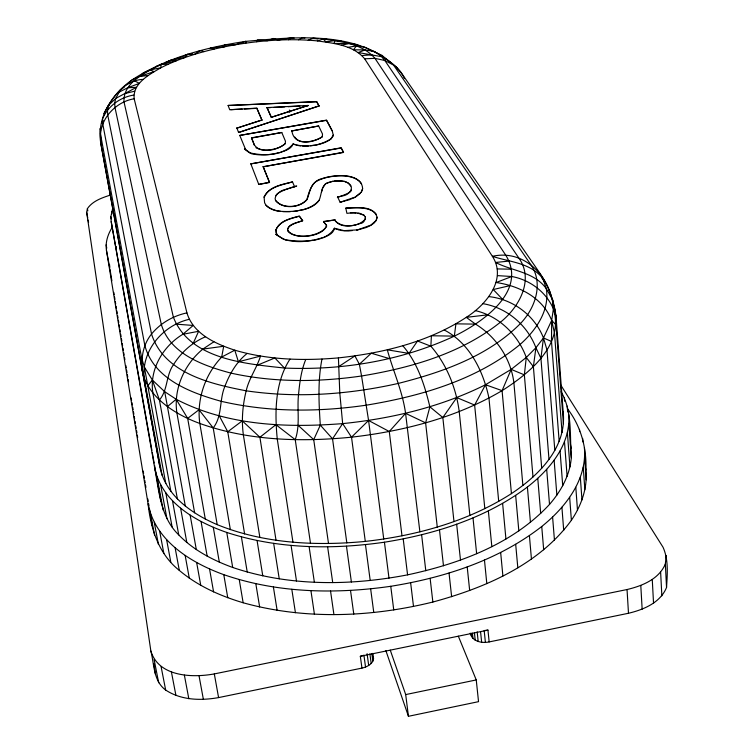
<?xml version="1.0" encoding="UTF-8"?>
<svg xmlns="http://www.w3.org/2000/svg" width="754" height="754" viewBox="0 0 754 754"><rect width="100%" height="100%" fill="white"/><g stroke="black" fill="none" stroke-linecap="round" stroke-linejoin="round"><path stroke-width="1.13" d="M365.294 541.41C315.615 546.16 263.909 543.587 217.209 524.643C192.006 513.879 165.644 495.632 159.886 467.028L100.847 143.637C96.371 118.029 111.762 94.08 132.11 79.886C166.003 57.785 206.106 47.351 245.738 41.366C296.727 36.918 362.674 29.368 400.647 71.884L539.053 271.987C548.196 285.446 554.181 300.62 556.056 316.831L563.426 415.058C565.387 449.327 537.762 476.066 511.429 493.616C467.753 521.627 416.481 535.66 365.294 541.41L351.524 437.179L342.655 423.616L339.781 392.909L338.423 357.886C383.032 353.089 428.319 342.156 466.283 317.349C485.623 305.21 507.414 279.593 492.4 256.322L364.653 58.803C353.334 45.117 333.815 43.336 317.377 40.904C289.96 38.275 262.269 40.282 235.154 44.797C209.546 49.378 183.995 56.013 160.715 67.86C149.377 74.514 132.525 83.298 134.174 98.783L186.926 312.882C193.241 333.918 215.587 343.871 234.786 350.176C268.32 360.035 303.815 360.912 338.423 357.886M563.445 423.701L556.018 324.861L556.056 316.831L552.569 299.706L546.273 288.603L542.993 278.763C530.844 262.75 509.949 262.147 492.4 256.322C522.513 249.48 547.347 273.382 552.512 301.449M162.129 475.35L144.203 378.263C141.281 350.535 162.911 325.294 189.292 319.291M559.166 441.448L551.494 341.43L551.674 320.45L553.398 308.914L552.569 299.706M469.883 515.434L459.224 411.552C456.038 387.735 446.688 364.427 430.864 346.19L431.411 335.756L454.342 336.133C481.797 322.797 527.838 291.421 505.943 255.474L374.955 58.341C362.363 43.609 341.232 41.611 323.249 38.944L317.377 40.904M365.464 219.028C365.077 212.072 367.01 223.08 360.082 223.552C352.259 226.162 341.138 228.311 335.313 220.875L335.087 219.923L323.475 221.488L326.576 225.455L323.475 221.488M326.548 225.229C324.013 236.945 295.031 240.092 287.896 231.214C286.482 223.674 297.981 222.732 302.637 220.611C298.113 222.581 289.79 224.051 287.642 228.82M291.855 130.715C293.843 146.436 313.41 143.1 322.326 136.747L322.495 133.986L318.659 125.984L291.883 130.923L318.659 125.984M254.4 144.975C260.761 154.41 278.028 150.093 285.285 143.599L285.446 141.168L281.779 132.497L251.506 137.841L254.428 145.183L251.506 137.841M470.213 633.181C472.051 641.503 481.938 643.492 489.158 641.927L628.487 613.266C643.558 609.675 660.231 602.832 666.536 587.498C667.365 574.143 668.647 559.741 663.058 547.263L560.872 385.237M666.536 587.498L665.358 563.992L666.159 555.472M230.347 529.619L213.203 427.942C222.581 415.859 219.122 400.101 224.815 386.548C229.593 373.975 236.464 361.977 247.095 353.466M532.993 476.99L524.36 374.861L526.273 357.471C518.111 334.851 498.969 316.039 475.265 310.591M548.997 459.403L540.929 358.273L543.464 337.952L551.674 320.45C542.805 297.66 519.195 285.766 496.141 282.524L511.815 276.511C532.71 280.337 551.004 295.917 556.056 316.831M111.79 228.047C107.747 234.664 105.268 242.477 106.437 250.271L148.076 503.804C150.687 528.742 158.849 554.313 179.292 570.373C197.708 585.99 220.177 595.896 243.146 602.766C304.918 619.929 370.987 617.3 432.862 602.031C484.794 587.931 538.714 565.057 571.381 520.279C581.306 505.604 587.668 487.942 585.952 470.044C586.659 448.027 581.07 426.236 567.432 408.696M541.711 468.281L533.38 366.632L535.915 347.764L543.464 337.952C534.699 315.351 512.814 299.121 488.799 296.605M148.076 503.804C155.051 540.835 190.951 562.757 223.778 574.652C277.208 593.115 335.219 594.284 390.751 586.292C444.464 577.658 498.347 560.279 541.74 526.499C565.349 507.527 587.243 479.789 584.388 447.763M561.146 391.778C572.569 411.599 569.647 435.699 571.315 457.669C569.92 475.293 560.91 491.269 549.515 504.407C512.654 544.152 459.431 563.719 407.575 574.859C349.903 585.933 288.801 586.461 232.703 567.47C212.864 560.241 193.571 550.213 178.745 534.906C160.611 517.489 158.981 491.231 154.711 468.027L111.196 221.619L110.857 216.634L112.657 208.481M154.711 468.027C161.818 502.475 196.097 521.796 226.756 532.437C277.425 548.997 332.043 549.732 384.436 542.211C435.096 534.086 485.925 518.139 527.395 487.037C549.591 469.789 570.919 444.596 568.733 414.709M182.515 56.475L165.984 62.309L171.12 60.122L176.238 60.782L161.328 64.26L160.715 67.86L150.093 69.886L143.364 72.818L141.856 74.288M321.967 359.074C317.707 380.808 318.829 403.164 320.318 425.133L313.721 439.648L328.508 543.54M553.398 308.914C564.595 345.275 528.912 373.541 502.079 390.647C456.377 417.641 403.908 431.128 351.524 437.179C300.818 442.174 248.226 440.751 199.81 423.456C171.903 413.324 138.736 391.854 141.62 357.962L100.423 133.665L100.235 128.472L100.612 130.527M217.209 524.643L199.81 423.456C196.521 399.479 205.022 374.521 221.685 357.066L223.693 346.256L202.826 349.111C184.381 364.323 173.401 388.772 176.86 412.73L194.626 512.814M373.324 656.583C374.7 663.096 367.321 666.998 361.958 668.101L218.585 697.591C200.8 700.768 181.196 700.325 165.663 690.051C153.326 681.022 154.316 664.378 150.857 651.004L86.682 212.355L87.398 208.651C92.525 201.073 101.705 197.916 110.027 195.182M177.388 498.922L159.424 400.006C168.057 389.884 165.767 375.464 173.495 364.653C181.177 352.391 192.147 342.41 205.531 336.755M168.123 64.241L161.328 64.26C146.596 72.205 122.987 81.8 123.986 101.894L173.354 317.095C189.81 359.526 245.578 363.758 284.428 368.046C342.439 370.506 401.543 360.742 454.342 336.133L455.916 323.852L475.52 324.116C496.207 336.736 510.958 358.753 513.908 382.891L522.88 485.463M310.488 543.295L295.229 439.657C300.394 425.105 296.887 409.799 298.509 394.794C299.658 382.815 301.129 370.695 305.756 359.479M107.2 108.878L107.737 106.587L109.33 104.881M101.432 143.769C96.154 122.855 113.826 102.035 134.174 98.783M302.552 209.932C308.81 208.358 315.342 205.87 319.093 200.291C321.722 194.636 320.912 185.578 327.632 182.741C334.192 180.508 342.193 179.358 348.395 183.156C355.285 187.821 349.027 195.163 342.495 195.917C326.529 199.951 352.957 193.957 351.402 189.556M325.313 183.967L322.58 188.18L321.562 191.95M144.203 378.263C140.187 362.985 141.356 346.67 151.545 334.003C160.555 323.08 173.128 315.841 186.926 312.882M437.273 527.084L425.614 422.853L429.874 406.821C424.653 385.162 417.631 362.844 402.777 345.718M287.613 230.149C294.654 240.63 320.638 236.351 326.652 226.313M376.218 220.187L377.123 217.227L376.246 220.413L374.05 223.09L370.817 225.38L366.519 227.425L356.802 230.149L370.789 225.154L376.246 220.413M289.988 359.111C274.899 382.325 274.682 412.136 277.236 438.856L292.948 542.192M341.647 41.3L335.021 40.499L334.022 43.449L348.923 43.515L356.614 44.533L360.544 46.569M361.571 183.853C356.501 176.257 344.446 175.173 335.502 176.068C329.602 176.7 323.664 177.821 318.282 180.423C310.365 183.514 309.885 192.779 307.001 199.603C299.951 208.132 282.279 209.527 275.521 200.375C282.599 209.207 299.904 207.897 306.963 199.386C309.253 190.809 312.156 180.847 321.967 178.632C328.113 176.54 334.616 175.701 341.091 175.616C349.611 175.512 362.288 178.132 362.627 188.764L361.213 192.421L362.627 188.764M313.014 240.092C303.636 242.185 292.646 242.373 283.146 239.037C264.833 226.841 285.86 241.808 287.462 240.14C302.175 241.789 325.785 242.911 334.437 228.236L344.06 230.649L356.774 229.923M323.098 237.708C327.641 235.955 333.504 233.599 334.437 228.236M259.866 537.47L243.363 434.879C241.346 420.138 242.637 405.209 246.19 390.808C248.98 378.376 256.775 368.131 260.498 356.077L238.415 361.788L234.786 350.176L221.685 357.066M275.936 195.654C277.001 189.885 317.076 180.442 282.957 190.206C278.499 191.893 273.636 196.606 275.549 200.592M256.699 41.762L257.425 39.896L267.434 40.744L273.325 38.473L278.038 40.066L291.817 37.7L294.126 38.086M278.377 152.751C270.498 154.985 261.101 155.663 252.713 153.995C249.725 154.184 237.35 143.147 250.121 152.883C264.023 156.201 283.438 155.805 293.127 143.948C305.493 148.057 319.988 145.824 330.893 138.859C335.012 132.327 333.796 135.569 330.912 139.066C326.454 142.393 320.987 144.042 315.596 145.145M275.945 229.791L276.35 233.118L275.945 229.791C279.583 220.668 290.752 218.387 299.329 216.04L302.637 220.611M275.973 230.017C279.621 220.894 290.78 218.613 299.357 216.266L302.665 220.837M511.429 493.616L502.079 390.647L511.184 369.385L526.273 357.471L535.915 347.764C527.414 325.115 506.763 307.575 482.786 303.645M193.231 343.315L198.613 331.298L182.807 334.305C162.911 346.284 149.207 369.498 152.883 393.051L170.866 491.363M292.514 181.893C282.816 184.834 268.924 186.53 264.117 197.209C268.631 186.492 282.335 184.447 292.514 181.893L294.654 186.935M335.313 220.875C342.08 228.264 358.979 227.237 365.436 218.801M484.831 508.677L474.634 405.049L485.51 384.738L511.184 369.385L524.36 374.861M101.517 123.147L103.044 120.367M118.34 93.279L119.952 90.414L124.372 86.908M103.788 113.722C112.026 98.265 123.939 79.943 143.364 79.387M150.857 651.004C158.594 676.838 192.232 677.969 214.315 673.916L627.045 589.534C642.116 585.943 658.902 579.289 665.358 563.992M282.156 151.686C285.992 150.715 291.6 148.406 293.127 143.948M255.917 147.718C264.183 152.044 278.565 149.81 285.285 143.599M346.831 542.908L332.542 438.819L342.655 423.616C391.967 418.611 440.977 406.934 485.51 384.738L502.079 390.647M453.983 521.589L442.834 417.509L456.783 397.584L474.634 405.049M368.866 49.821L372.09 50.857L364.71 47.125L356.425 45.919L353.456 49.792L365.2 49.924L374.201 51.432C385.511 58.953 398.338 65.41 404.427 78.416M165.786 483.484L147.803 385.784L152.365 380.025L144.306 366.925L141.62 357.962M203.995 51.63L200.3 50.584L194.249 54.448L187.558 54.316L184.975 57.511L171.12 60.122M294.757 137.049C300.073 145.428 315.606 141.187 322.326 136.747M280.497 211.299C275.757 211.12 269.63 209.244 266.039 205.258C269.272 208.509 275.323 210.847 280.497 211.299C293.664 212.204 310.422 210.696 319.093 200.291M401.995 535.858L389.281 431.514L405.577 413.352C402.551 391.298 393.098 371.006 387.302 349.809L408.979 353.428L417.537 341.015L430.864 346.19M342.071 201.846L340.129 202.27L355.172 197.096L361.185 192.204M350.846 199.047L355.2 197.322L360.44 193.25M351.524 437.179L368.583 420.478L361.562 375.992L359.366 364.248L354.927 355.926L338.414 366.802M128.698 83.1L132.11 79.886L139.65 76.456L154.07 71.611L150.093 69.886M359.366 364.248L371.288 353.221L389.281 358.574M182.807 334.305L193.194 325.455L175.814 324.116M185.314 506.094L167.426 406.585L176.182 399.271C227.077 425.737 286.539 427.97 342.655 423.616M276.021 540.241L259.904 437.254L275.917 424.691L295.229 439.657M205.276 519.016L187.671 418.376L198.99 409.752L213.203 427.942M244.598 533.917L227.755 431.759L242.26 420.864L259.904 437.254M202.826 349.111L213.919 341.76M288.424 39.745L291.817 37.7M209.782 48.68L211.271 47.813L224.532 46.786L224.372 44.976L235.154 44.797L245.738 41.366L245.936 42.205M365.2 49.924L358.188 52.526L381.524 56.673L384.832 60.499L518.809 257.972C534.511 279.875 518.893 307.575 500.449 322.175C460.873 353.654 410.704 367.886 361.562 375.992C318.235 382.259 273.683 382.608 230.799 373.079C203.637 365.765 170.14 354.248 161.271 324.305L114.957 107.388L114.693 102.968L115.73 98.425L119.207 92.082L127.756 87.756L136.493 87.304L115.73 98.425L108.633 105.287L107.483 110.15L107.709 114.881L151.545 334.003C163.92 373.192 210.507 383.956 246.19 390.808C296.84 398.282 348.602 394.596 398.414 383.39C442.428 372.212 487.942 356.312 520.571 323.391C535.538 307.915 544.124 282.458 530.109 263.617L393.597 65.127L384.832 60.499L374.955 58.341L364.653 58.803M198.283 51.583L200.3 50.584M298.49 39.774L302.75 37.728L304.87 38.02M333.014 181.252L326.388 183.335M187.558 54.316L183.618 56.088L186.766 55.165M155.456 66.757L161.328 64.26M257.076 365.322L274.842 357.962L284.428 368.046M308.169 40.16L313.259 38.143L318.263 38.765L311.506 38.492M127.756 87.756L139.424 83.345L134.278 80.725M349.875 199.603L345.832 200.696M319.017 105.946L238.575 132.487L319.017 105.946L316.718 101.592L228.113 105.475L316.746 101.79L319.046 106.144M261.93 120.027L236.879 128.133L261.93 120.027L256.803 108.133L229.725 109.745L228.113 105.475M271.289 117.294L308.141 105.466L271.289 117.294L267.01 107.605L308.141 105.466M188.868 54.552L192.025 53.628M361.958 668.101L360.327 656.291L363.928 655.235L365.539 667.045M313.853 240.158L322.099 237.849M279.348 152.694L281.242 152.157M133.835 95.061C120.216 97.191 107.926 106.022 102.553 118.859L102.751 123.854L144.843 345.492C153.769 379.102 190.762 392.834 220.913 401.232C268.518 412.363 318.141 412.165 366.35 405.171C420.958 396.133 476.811 380.044 520.26 344.314C535.792 330.469 549.977 310.394 546.273 288.603C534.134 271.874 512.588 271.214 495.557 262.467L509.035 261.082M344.917 201.158L343.013 201.412M124.598 93.619L134.617 91.215M509.987 285.643L493.248 289.536L502.682 299.451M341.308 45.24L348.923 43.515M390.27 650.146L405.699 694.585L476.245 679.938L478.536 701.663L408.442 716.3L385.878 650.627M360.327 656.291L487.961 630.108L489.158 641.927M343.541 152.44L341.194 148.01L250.828 163.872L341.166 147.793L343.541 152.44L263.165 166.766L343.513 152.233M269.498 182.27L258.773 184.419L269.536 182.487L263.137 166.549M332.326 131.083L326.548 120.329L239.763 135.428L326.529 120.131L332.326 131.083L333.259 135.286M251.534 138.048L281.779 132.497M335.021 40.499L326.02 42.007L323.249 38.944M347.811 47.361L356.425 45.919M293.363 211.488L297.519 210.931M323.504 221.714L335.087 219.923M487.961 630.108L484.191 630.57L485.397 642.389M488.092 314.786L466.283 317.349L475.52 324.116M139.65 76.456L148.265 75.466M343.362 181.375L334.635 180.998M365.181 216.898L363.946 215.173L359.752 213.297L353.786 212.675L346.906 213.335L345.794 208.132C355.775 207.85 373.711 204.786 377.151 217.463M376.444 214.447C369.912 206.2 355.36 207.85 345.794 208.132M361.929 55.542L371.939 54.797M302.269 145.908L308.282 146.069M341.298 230.507L348.188 231.007L352.457 230.535M230.847 109.679L242.147 109.094M244.409 108.981L255.7 108.397M267.039 107.803L270.563 107.615M274.088 107.436L284.663 106.889M288.188 106.7L299.941 106.097M303.466 105.909L308.16 105.664M282.797 211.657L290.281 211.704M355.916 213.005L350.365 212.779M497.263 268.924L511.476 269.197M497.47 275.625L511.815 276.511M321.487 39.02L328.998 39.623M296.737 145.277L300.535 145.918M357.905 213.212L363.946 215.173M338.226 229.829L340.346 230.149M348.395 183.156L344.267 181.299M293.155 144.155L295.691 144.843M334.465 228.471L337.123 229.32M551.494 341.43L543.464 337.952L546.97 349.847L554.821 450.44M211.271 47.813L214.117 49.067M373.098 51.319L382.193 55.447L386.237 59.349M425.614 422.853L405.577 413.352L419.893 531.853M389.281 431.514L368.583 420.478L383.739 539.053M444.247 330.007C469.695 343.193 483.239 371.081 488.96 398.055L498.714 501.382M159.424 400.006L152.365 380.025L164.692 391.694L176.182 399.271L187.671 418.376M394.144 65.617L396.887 67.577L397.933 69.406M429.874 406.821L442.834 417.509M298.348 425.51L313.721 439.648M556.018 324.861L551.674 320.45L554.501 333.079L562.041 432.513M320.318 425.133L332.542 438.819M349.008 184.089L350.761 186.012M526.273 357.471L533.38 366.632M541.721 277.651L545.057 282.486M266.039 205.258L264.607 202.807L264.079 196.982M276.313 232.892L277.613 235.305M245.625 149.556L239.763 135.428M219.386 416.057L227.755 431.759M337.622 196.982L340.129 202.27M535.915 347.764L540.929 358.273M267.01 107.605L271.261 117.087M261.958 120.225L256.803 108.133M458.338 636.188L476.245 679.938M263.165 166.766L269.536 182.487M236.85 127.935L238.575 132.487M250.828 163.872L258.773 184.419M553.059 304.757L554.652 309.046L555.001 313.692M553.125 303.617L554.652 309.046M549.138 289.517L550.373 294.984M154.099 659.439L158.689 682.785M161.092 666.602L165.663 690.051M87.398 208.651L87.822 210.847M86.682 212.355L87.737 217.868M88.161 220.083L88.586 222.289M171.412 671.965L175.946 695.518M154.24 522.286L158.425 544.426M150.385 513.144L154.561 535.142M106.125 244.814L106.748 248.123M159.65 531.165L163.844 553.445M106.437 250.271L109.773 267.99M184.362 675.113L188.82 698.732M144.306 366.925L147.803 385.784M156.964 476.575L163.194 510.062M166.615 539.704L170.8 562.116M165.852 493.041L172.1 526.933M114.9 219.763L100.847 143.637L100.423 133.665M199.028 675.782L203.392 699.448M175.126 547.819L179.292 570.373M111.592 211.563L112.026 213.872M160.668 484.935L166.917 518.629M110.857 216.634L111.272 218.867M111.196 221.619L151.884 450.279M164.692 391.694L167.426 406.585M185.154 555.453L189.292 578.139M172.506 500.807L178.745 534.906M585.566 467.932L585.952 470.044M180.611 508.187L186.822 542.494M115.117 220.922L159.886 467.028M190.14 515.105L196.313 549.6M196.643 562.512L200.743 585.33M214.315 673.916L218.585 697.591M209.546 568.94L213.589 591.881M201.054 521.495L207.162 556.179M152.289 452.598L154.136 463.041M154.551 465.359L160.913 501.306M223.778 574.652L227.755 597.715M213.278 527.291L219.32 562.154M570.467 444.181L571.221 448.602M562.889 411.901L563.426 415.058M239.244 579.6L243.146 602.766M226.756 532.437L232.703 567.47M241.384 536.867L247.227 572.05M255.823 583.719L259.64 606.989M109.961 269.159L111.875 280.761M113.788 292.363L114.174 294.691M114.551 297.01L114.938 299.329M115.324 301.657L115.701 303.975M116.088 306.294L116.465 308.622M116.851 310.94L117.228 313.259M117.615 315.577L118.001 317.905M118.378 320.224L118.764 322.542M119.141 324.87L119.528 327.189M119.905 329.507L120.291 331.826M120.678 334.154L121.055 336.473M121.441 338.791L121.818 341.119M122.205 343.438L122.591 345.756M122.968 348.084L123.354 350.403M123.731 352.721L124.118 355.04M124.495 357.368L124.881 359.686M125.833 365.492L126.22 367.811M126.606 370.129L126.983 372.457M127.369 374.776L127.746 377.094M128.133 379.422L128.519 381.741M131.196 397.989L131.573 400.308M131.959 402.636L132.336 404.955M132.723 407.273L133.1 409.592M133.486 411.92L133.873 414.238M134.25 416.557L134.636 418.885M135.013 421.203L135.4 423.522M135.786 425.84L136.163 428.168M136.549 430.487L136.926 432.805M137.313 435.133L137.69 437.452M143.241 471.109L143.618 473.437M144.005 475.755L144.391 478.074M144.768 480.392L145.154 482.72M145.531 485.039L145.918 487.357M147.831 498.969L148.208 501.287M148.595 503.606L148.981 505.934M149.358 508.253L152.223 525.661M257.067 540.533L262.778 575.867M273.391 586.961L277.114 610.316M273.664 543.389L279.244 578.865M291.807 589.279L295.427 612.719M291.063 545.406L296.492 581.004M310.921 590.646L314.418 614.161M309.093 546.556L314.371 582.248M153.891 663.774L155.428 674.246M330.544 591.032L333.928 614.604M327.622 546.82L332.721 582.597M298.527 210.573L301.553 209.961M350.516 590.439L353.777 614.058M289.366 110.009L289.677 112.327M346.463 546.179L351.392 582.022M371.845 653.756L372.853 661.249M369.884 653.85L371.185 663.501M367.085 653.671L368.687 665.471M310.318 145.739L314.493 145.164M372.9 653.379L373.579 658.892M365.464 544.633L370.205 580.533M370.648 588.855L373.777 612.502M405.699 694.585L408.442 716.3M390.751 586.292L393.748 609.967M384.436 542.211L388.989 578.139M410.638 582.785L413.503 606.461M403.211 538.921L407.575 574.859M421.618 534.803L425.793 570.731M430.129 578.356L432.862 602.031M439.488 529.892L443.484 565.792M449.035 573.049L451.637 596.706M471.231 633.209L471.57 636.414M456.66 524.237L460.487 560.09M477.169 631.843L478.177 641.503M474.426 632.719L475.209 640.221M467.207 566.933L469.676 590.552M472.4 633.134L472.956 638.478M480.543 631.503L481.655 642.248M473.003 517.894L476.641 553.681M484.464 560.052L486.811 583.634M245.738 41.366L245.908 43.119M488.356 510.929L491.834 546.641M500.665 552.494L502.899 576.018M502.616 503.418L505.934 539.025M515.689 544.331L517.819 567.781M515.661 495.435L518.837 530.92M527.395 487.037L530.448 522.39M529.412 535.632L531.438 559.006M537.762 478.328L540.693 513.531M541.74 526.499L543.681 549.789M546.688 469.365L549.515 504.407M552.597 517.018L554.454 540.194M561.918 507.263L563.7 530.335M554.133 460.242L556.867 495.114M560.071 451.024L562.729 485.717M568.799 423.569L571.315 457.669M567.225 406.086L567.649 411.891M567.394 432.626L569.949 466.924M564.322 397.763L564.586 401.222M569.666 497.329L571.381 520.279M564.492 441.797L567.093 476.292M575.811 487.291L577.479 510.119M582.654 438.385L582.908 441.882M583.266 467.254L584.859 489.817M579.468 429.337L579.638 431.646M580.335 477.244L581.965 499.94M114.834 217.029L114.976 218.98M116.041 246.454L116.182 248.509M584.604 457.405L586.178 479.836M627.045 589.534L628.487 613.266M109.575 264.663L109.707 266.888M640.796 585.5L642.154 609.213M652.267 579.581L653.539 603.247M660.636 572.229L661.852 595.83"/></g></svg>
